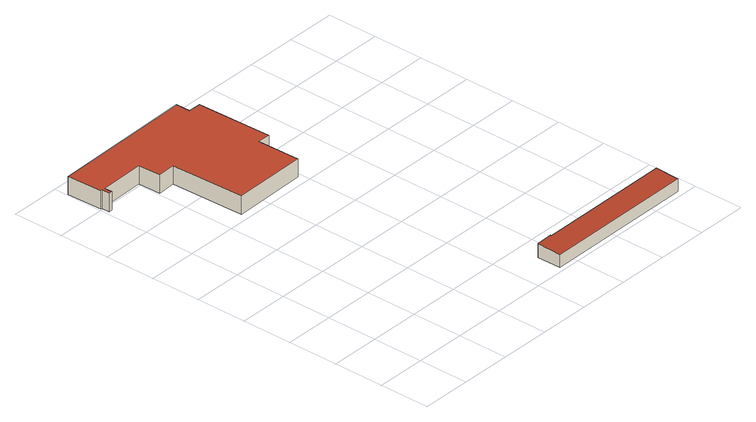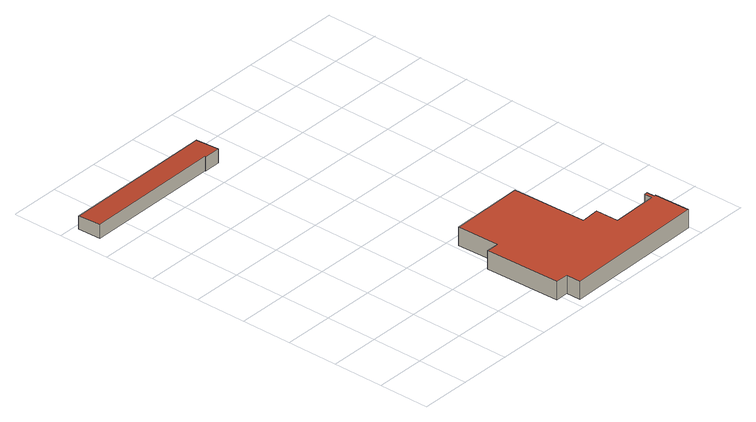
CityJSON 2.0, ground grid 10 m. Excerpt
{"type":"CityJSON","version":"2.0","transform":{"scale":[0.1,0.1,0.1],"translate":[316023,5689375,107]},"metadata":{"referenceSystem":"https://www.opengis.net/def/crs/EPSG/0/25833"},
"CityObjects":{
"building1":{"type":"Building","attributes":{"Dachtyp_tdc":"tdcPolyFlatRoof","Gemeindeschluessel":14713000,"Dachneigung":0,"QualitaetDacherkennung":77,"Geometrietyp2DReferenz":"3000","function":"31001_9998","roofType":"1000","measuredHeight":3.58},"geometry":[{"type":"MultiSurface","lod":"2","boundaries":[[[0,1,2,3]],[[1,4,5,2]],[[4,6,7,5]],[[6,8,9,7]],[[8,10,11,9]],[[10,12,13,11]],[[12,14,15,13]],[[14,16,17,15]],[[16,18,19,17]],[[18,20,21,19]],[[20,22,23,21]],[[22,24,25,23]],[[24,26,27,25]],[[26,28,29,27]],[[28,30,31,29]],[[30,0,3,31]],[[30,28,26,24,22,20,18,16,14,12,10,8,6,4,1,0]],[[3,2,5,7,9,11,13,15,17,19,21,23,25,27,29,31]]],"semantics":{"surfaces":[{"type":"WallSurface"},{"type":"RoofSurface"},{"type":"GroundSurface"}],"values":[0,0,0,0,0,0,0,0,0,0,0,0,0,0,0,0,1,2]}}]},
"building2":{"type":"Building","attributes":{"Dachtyp_tdc":"tdcPolyFlatRoof","Gemeindeschluessel":14713000,"Dachneigung":3.4,"QualitaetDacherkennung":68,"Geometrietyp2DReferenz":"3000","function":"31001_9998","roofType":"2100","measuredHeight":2.79},"geometry":[{"type":"MultiSurface","lod":"2","boundaries":[[[32,33,34,35]],[[33,36,37,34]],[[36,38,39,37]],[[38,40,41,39]],[[40,42,43,41]],[[42,32,35,43]],[[42,40,38,36,33,32]],[[35,34,37,39,41,43]]],"semantics":{"surfaces":[{"type":"WallSurface"},{"type":"RoofSurface"},{"type":"GroundSurface"}],"values":[0,0,0,0,0,0,1,2]}}]}
},
"vertices":[
[15,688,41],[8,687,41],[8,687,5],[15,688,5],[8,703,41],[8,703,5],[5,703,41],[5,703,5],[3,773,41],[3,773,5],[286,779,41],[286,779,5],[286,751,41],[286,751,5],[311,751,41],[311,751,5],[315,602,41],[315,602,5],[290,602,41],[290,602,5],[292,519,41],[292,519,5],[145,516,41],[145,516,5],[141,662,41],[141,662,5],[105,660,41],[105,660,5],[104,705,41],[104,705,5],[15,703,41],[15,703,5],
[364,7,32],[364,55,35],[364,55,7],[364,7,7],[396,56,35],[396,56,7],[396,54,35],[396,54,7],[666,56,35],[666,56,7],[667,10,32],[667,10,7]
]}
